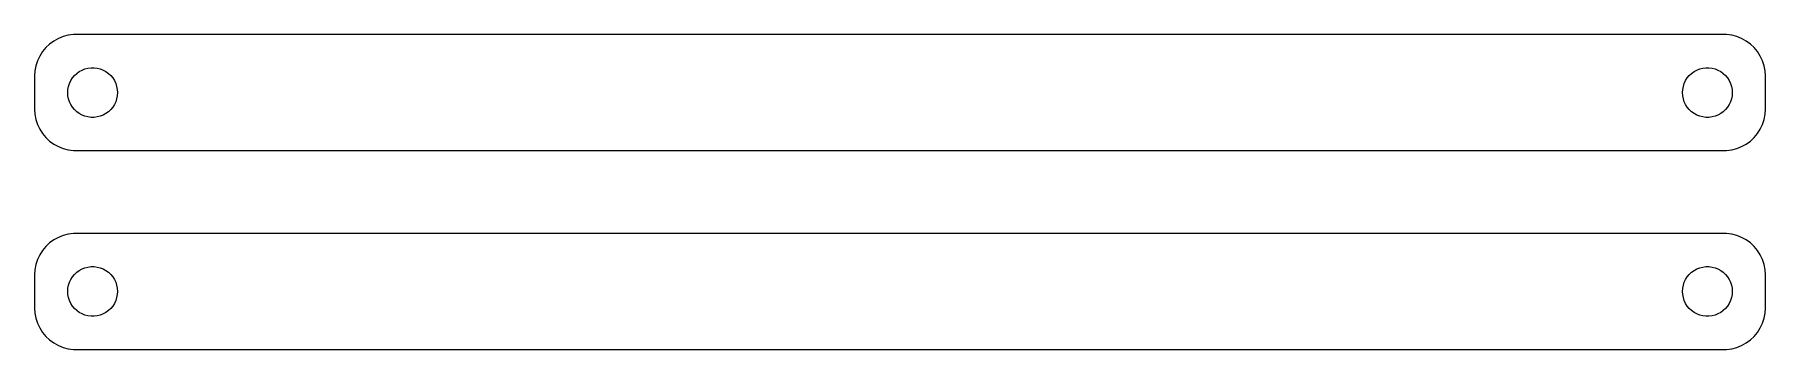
# Model space of a CAD drawing. Header units: metres. Extents: x -104 to 104, y 17 to 55.
import ezdxf

# ---------------------------------------------------------------- set-up
doc = ezdxf.new("R2010")
doc.units = ezdxf.units.M

msp = doc.modelspace()

# ---------------------------------------------------------------- linework, layer by layer
for p, q in [((-101.629, 54.5241), (-102.179, 54.2216)), ((-101.045, 54.7553), (-101.629, 54.5241)), ((-100.437, 54.9114), (-101.045, 54.7553)), ((-99.8139, 54.9901), (-100.437, 54.9114)), ((99.8139, 54.9901), (-99.8139, 54.9901)), ((100.437, 54.9114), (99.8139, 54.9901)), ((101.045, 54.7553), (100.437, 54.9114)), ((101.629, 54.5241), (101.045, 54.7553)), ((102.179, 54.2216), (101.629, 54.5241)), ((-103.882, 52.4088), (-104.149, 51.8406)), ((-103.545, 52.9389), (-103.882, 52.4088)), ((-103.145, 53.4227), (-103.545, 52.9389)), ((-102.687, 53.8526), (-103.145, 53.4227)), ((-102.179, 54.2216), (-102.687, 53.8526)), ((102.687, 53.8526), (102.179, 54.2216)), ((103.145, 53.4227), (102.687, 53.8526)), ((103.545, 52.9389), (103.145, 53.4227)), ((103.882, 52.4088), (103.545, 52.9389)), ((104.149, 51.8406), (103.882, 52.4088)), ((-104.461, 50.6267), (-104.5, 50)), ((-104.343, 51.2434), (-104.461, 50.6267)), ((-104.149, 51.8406), (-104.343, 51.2434)), ((-99.6869, 50.0536), (-99.4123, 50.3115)), ((-99.4123, 50.3115), (-99.1075, 50.533)), ((-99.1075, 50.533), (-98.7773, 50.7145)), ((-98.7773, 50.7145), (-98.427, 50.8532)), ((-98.427, 50.8532), (-98.0621, 50.9469)), ((-98.0621, 50.9469), (-97.6884, 50.9941)), ((-97.6884, 50.9941), (-97.3116, 50.9941)), ((-97.3116, 50.9941), (-96.9379, 50.9469)), ((-96.9379, 50.9469), (-96.573, 50.8532)), ((-96.573, 50.8532), (-96.2227, 50.7145)), ((-96.2227, 50.7145), (-95.8925, 50.533)), ((-95.8925, 50.533), (-95.5877, 50.3115)), ((-95.5877, 50.3115), (-95.3131, 50.0536)), ((95.3131, 50.0536), (95.5877, 50.3115)), ((95.5877, 50.3115), (95.8925, 50.533)), ((95.8925, 50.533), (96.2227, 50.7145)), ((96.2227, 50.7145), (96.573, 50.8532)), ((96.573, 50.8532), (96.9379, 50.9469)), ((96.9379, 50.9469), (97.3116, 50.9941)), ((97.3116, 50.9941), (97.6884, 50.9941)), ((97.6884, 50.9941), (98.0621, 50.9469)), ((98.0621, 50.9469), (98.427, 50.8532)), ((98.427, 50.8532), (98.7773, 50.7145)), ((98.7773, 50.7145), (99.1075, 50.533)), ((99.1075, 50.533), (99.4123, 50.3115)), ((99.4123, 50.3115), (99.6869, 50.0536)), ((104.343, 51.2434), (104.149, 51.8406)), ((104.461, 50.6267), (104.343, 51.2434)), ((104.5, 50), (104.461, 50.6267)), ((-104.5, 50), (-104.5, 46)), ((-100.5, 48), (-100.476, 48.376)), ((-100.476, 48.376), (-100.406, 48.7461)), ((-100.406, 48.7461), (-100.289, 49.1044)), ((-100.289, 49.1044), (-100.129, 49.4453)), ((-100.129, 49.4453), (-99.927, 49.7634)), ((-99.927, 49.7634), (-99.6869, 50.0536)), ((-95.3131, 50.0536), (-95.073, 49.7634)), ((-95.073, 49.7634), (-94.8711, 49.4453)), ((-94.8711, 49.4453), (-94.7107, 49.1044)), ((-94.7107, 49.1044), (-94.5943, 48.7461)), ((-94.5943, 48.7461), (-94.5237, 48.376)), ((-94.5237, 48.376), (-94.5, 48)), ((94.5, 48), (94.5237, 48.376)), ((94.5237, 48.376), (94.5943, 48.7461)), ((94.5943, 48.7461), (94.7107, 49.1044)), ((94.7107, 49.1044), (94.8711, 49.4453)), ((94.8711, 49.4453), (95.073, 49.7634)), ((95.073, 49.7634), (95.3131, 50.0536)), ((99.6869, 50.0536), (99.927, 49.7634)), ((99.927, 49.7634), (100.129, 49.4453)), ((100.129, 49.4453), (100.289, 49.1044)), ((100.289, 49.1044), (100.406, 48.7461)), ((100.406, 48.7461), (100.476, 48.376)), ((100.476, 48.376), (100.5, 48)), ((104.5, 46), (104.5, 50)), ((-104.5, 46), (-104.461, 45.3733)), ((-100.476, 47.624), (-100.5, 48)), ((-100.406, 47.2539), (-100.476, 47.624)), ((-100.289, 46.8956), (-100.406, 47.2539)), ((-100.129, 46.5547), (-100.289, 46.8956)), ((-99.927, 46.2366), (-100.129, 46.5547)), ((-99.6869, 45.9464), (-99.927, 46.2366)), ((-95.073, 46.2366), (-95.3131, 45.9464)), ((-94.8711, 46.5547), (-95.073, 46.2366)), ((-94.7107, 46.8956), (-94.8711, 46.5547)), ((-94.5943, 47.2539), (-94.7107, 46.8956)), ((-94.5237, 47.624), (-94.5943, 47.2539)), ((-94.5, 48), (-94.5237, 47.624)), ((94.5237, 47.624), (94.5, 48)), ((94.5943, 47.2539), (94.5237, 47.624)), ((94.7107, 46.8956), (94.5943, 47.2539)), ((94.8711, 46.5547), (94.7107, 46.8956)), ((95.073, 46.2366), (94.8711, 46.5547)), ((95.3131, 45.9464), (95.073, 46.2366)), ((99.927, 46.2366), (99.6869, 45.9464)), ((100.129, 46.5547), (99.927, 46.2366)), ((100.289, 46.8956), (100.129, 46.5547)), ((100.406, 47.2539), (100.289, 46.8956)), ((100.476, 47.624), (100.406, 47.2539)), ((100.5, 48), (100.476, 47.624)), ((104.461, 45.3733), (104.5, 46)), ((-104.461, 45.3733), (-104.343, 44.7566)), ((-104.343, 44.7566), (-104.149, 44.1594)), ((-104.149, 44.1594), (-103.882, 43.5912)), ((-99.4123, 45.6885), (-99.6869, 45.9464)), ((-99.1075, 45.467), (-99.4123, 45.6885)), ((-98.7773, 45.2855), (-99.1075, 45.467)), ((-98.427, 45.1468), (-98.7773, 45.2855)), ((-98.0621, 45.0531), (-98.427, 45.1468)), ((-97.6884, 45.0059), (-98.0621, 45.0531)), ((-97.3116, 45.0059), (-97.6884, 45.0059)), ((-96.9379, 45.0531), (-97.3116, 45.0059)), ((-96.573, 45.1468), (-96.9379, 45.0531)), ((-96.2227, 45.2855), (-96.573, 45.1468)), ((-95.8925, 45.467), (-96.2227, 45.2855)), ((-95.5877, 45.6885), (-95.8925, 45.467)), ((-95.3131, 45.9464), (-95.5877, 45.6885)), ((95.5877, 45.6885), (95.3131, 45.9464)), ((95.8925, 45.467), (95.5877, 45.6885)), ((96.2227, 45.2855), (95.8925, 45.467)), ((96.573, 45.1468), (96.2227, 45.2855)), ((96.9379, 45.0531), (96.573, 45.1468)), ((97.3116, 45.0059), (96.9379, 45.0531)), ((97.6884, 45.0059), (97.3116, 45.0059)), ((98.0621, 45.0531), (97.6884, 45.0059)), ((98.427, 45.1468), (98.0621, 45.0531)), ((98.7773, 45.2855), (98.427, 45.1468)), ((99.1075, 45.467), (98.7773, 45.2855)), ((99.4123, 45.6885), (99.1075, 45.467)), ((99.6869, 45.9464), (99.4123, 45.6885)), ((103.882, 43.5912), (104.149, 44.1594)), ((104.149, 44.1594), (104.343, 44.7566)), ((104.343, 44.7566), (104.461, 45.3733)), ((-103.882, 43.5912), (-103.545, 43.0611)), ((-103.545, 43.0611), (-103.145, 42.5773)), ((-103.145, 42.5773), (-102.687, 42.1474)), ((-102.687, 42.1474), (-102.179, 41.7784)), ((102.179, 41.7784), (102.687, 42.1474)), ((102.687, 42.1474), (103.145, 42.5773)), ((103.145, 42.5773), (103.545, 43.0611)), ((103.545, 43.0611), (103.882, 43.5912)), ((-102.179, 41.7784), (-101.629, 41.4759)), ((-101.629, 41.4759), (-101.045, 41.2447)), ((-101.045, 41.2447), (-100.437, 41.0886)), ((-100.437, 41.0886), (-99.8139, 41.0099)), ((-99.8139, 41.0099), (99.8139, 41.0099)), ((99.8139, 41.0099), (100.437, 41.0886)), ((100.437, 41.0886), (101.045, 41.2447)), ((101.045, 41.2447), (101.629, 41.4759)), ((101.629, 41.4759), (102.179, 41.7784)), ((-103.145, 29.4227), (-103.545, 28.9389)), ((-102.687, 29.8526), (-103.145, 29.4227)), ((-102.179, 30.2216), (-102.687, 29.8526)), ((-101.629, 30.5241), (-102.179, 30.2216)), ((-101.045, 30.7553), (-101.629, 30.5241)), ((-100.437, 30.9114), (-101.045, 30.7553)), ((-99.8139, 30.9901), (-100.437, 30.9114)), ((99.8139, 30.9901), (-99.8139, 30.9901)), ((100.437, 30.9114), (99.8139, 30.9901)), ((101.045, 30.7553), (100.437, 30.9114)), ((101.629, 30.5241), (101.045, 30.7553)), ((102.179, 30.2216), (101.629, 30.5241)), ((102.687, 29.8526), (102.179, 30.2216)), ((103.145, 29.4227), (102.687, 29.8526)), ((103.545, 28.9389), (103.145, 29.4227)), ((-104.343, 27.2434), (-104.461, 26.6267)), ((-104.149, 27.8406), (-104.343, 27.2434)), ((-103.882, 28.4088), (-104.149, 27.8406)), ((-103.545, 28.9389), (-103.882, 28.4088)), ((103.882, 28.4088), (103.545, 28.9389)), ((104.149, 27.8406), (103.882, 28.4088)), ((104.343, 27.2434), (104.149, 27.8406)), ((104.461, 26.6267), (104.343, 27.2434)), ((-104.461, 26.6267), (-104.5, 26)), ((-104.5, 26), (-104.5, 22)), ((-100.406, 24.7461), (-100.289, 25.1044)), ((-100.289, 25.1044), (-100.129, 25.4453)), ((-100.129, 25.4453), (-99.927, 25.7634)), ((-99.927, 25.7634), (-99.6869, 26.0536)), ((-99.6869, 26.0536), (-99.4123, 26.3115)), ((-99.4123, 26.3115), (-99.1075, 26.533)), ((-99.1075, 26.533), (-98.7773, 26.7145)), ((-98.7773, 26.7145), (-98.427, 26.8532)), ((-98.427, 26.8532), (-98.0621, 26.9469)), ((-98.0621, 26.9469), (-97.6884, 26.9941)), ((-97.6884, 26.9941), (-97.3116, 26.9941)), ((-97.3116, 26.9941), (-96.9379, 26.9469)), ((-96.9379, 26.9469), (-96.573, 26.8532)), ((-96.573, 26.8532), (-96.2227, 26.7145)), ((-96.2227, 26.7145), (-95.8925, 26.533)), ((-95.8925, 26.533), (-95.5877, 26.3115)), ((-95.5877, 26.3115), (-95.3131, 26.0536)), ((-95.3131, 26.0536), (-95.073, 25.7634)), ((-95.073, 25.7634), (-94.8711, 25.4453)), ((-94.8711, 25.4453), (-94.7107, 25.1044)), ((-94.7107, 25.1044), (-94.5943, 24.7461)), ((94.5943, 24.7461), (94.7107, 25.1044)), ((94.7107, 25.1044), (94.8711, 25.4453)), ((94.8711, 25.4453), (95.073, 25.7634)), ((95.073, 25.7634), (95.3131, 26.0536)), ((95.3131, 26.0536), (95.5877, 26.3115)), ((95.5877, 26.3115), (95.8925, 26.533)), ((95.8925, 26.533), (96.2227, 26.7145)), ((96.2227, 26.7145), (96.573, 26.8532)), ((96.573, 26.8532), (96.9379, 26.9469)), ((96.9379, 26.9469), (97.3116, 26.9941)), ((97.3116, 26.9941), (97.6884, 26.9941)), ((97.6884, 26.9941), (98.0621, 26.9469)), ((98.0621, 26.9469), (98.427, 26.8532)), ((98.427, 26.8532), (98.7773, 26.7145)), ((98.7773, 26.7145), (99.1075, 26.533)), ((99.1075, 26.533), (99.4123, 26.3115)), ((99.4123, 26.3115), (99.6869, 26.0536)), ((99.6869, 26.0536), (99.927, 25.7634)), ((99.927, 25.7634), (100.129, 25.4453)), ((100.129, 25.4453), (100.289, 25.1044)), ((100.289, 25.1044), (100.406, 24.7461)), ((104.5, 26), (104.461, 26.6267)), ((104.5, 22), (104.5, 26)), ((-100.5, 24), (-100.476, 24.376)), ((-100.476, 23.624), (-100.5, 24)), ((-100.476, 24.376), (-100.406, 24.7461)), ((-100.406, 23.2539), (-100.476, 23.624)), ((-100.289, 22.8956), (-100.406, 23.2539)), ((-94.5943, 23.2539), (-94.7107, 22.8956)), ((-94.5943, 24.7461), (-94.5237, 24.376)), ((-94.5237, 23.624), (-94.5943, 23.2539)), ((-94.5237, 24.376), (-94.5, 24)), ((-94.5, 24), (-94.5237, 23.624)), ((94.5, 24), (94.5237, 24.376)), ((94.5237, 23.624), (94.5, 24)), ((94.5237, 24.376), (94.5943, 24.7461)), ((94.5943, 23.2539), (94.5237, 23.624)), ((94.7107, 22.8956), (94.5943, 23.2539)), ((100.406, 23.2539), (100.289, 22.8956)), ((100.406, 24.7461), (100.476, 24.376)), ((100.476, 23.624), (100.406, 23.2539)), ((100.476, 24.376), (100.5, 24)), ((100.5, 24), (100.476, 23.624)), ((-104.5, 22), (-104.461, 21.3733)), ((-104.461, 21.3733), (-104.343, 20.7566)), ((-100.129, 22.5547), (-100.289, 22.8956)), ((-99.927, 22.2366), (-100.129, 22.5547)), ((-99.6869, 21.9464), (-99.927, 22.2366)), ((-99.4123, 21.6885), (-99.6869, 21.9464)), ((-99.1075, 21.467), (-99.4123, 21.6885)), ((-98.7773, 21.2855), (-99.1075, 21.467)), ((-98.427, 21.1468), (-98.7773, 21.2855)), ((-98.0621, 21.0531), (-98.427, 21.1468)), ((-97.6884, 21.0059), (-98.0621, 21.0531)), ((-97.3116, 21.0059), (-97.6884, 21.0059)), ((-96.9379, 21.0531), (-97.3116, 21.0059)), ((-96.573, 21.1468), (-96.9379, 21.0531)), ((-96.2227, 21.2855), (-96.573, 21.1468)), ((-95.8925, 21.467), (-96.2227, 21.2855)), ((-95.5877, 21.6885), (-95.8925, 21.467)), ((-95.3131, 21.9464), (-95.5877, 21.6885)), ((-95.073, 22.2366), (-95.3131, 21.9464)), ((-94.8711, 22.5547), (-95.073, 22.2366)), ((-94.7107, 22.8956), (-94.8711, 22.5547)), ((94.8711, 22.5547), (94.7107, 22.8956)), ((95.073, 22.2366), (94.8711, 22.5547)), ((95.3131, 21.9464), (95.073, 22.2366)), ((95.5877, 21.6885), (95.3131, 21.9464)), ((95.8925, 21.467), (95.5877, 21.6885)), ((96.2227, 21.2855), (95.8925, 21.467)), ((96.573, 21.1468), (96.2227, 21.2855)), ((96.9379, 21.0531), (96.573, 21.1468)), ((97.3116, 21.0059), (96.9379, 21.0531)), ((97.6884, 21.0059), (97.3116, 21.0059)), ((98.0621, 21.0531), (97.6884, 21.0059)), ((98.427, 21.1468), (98.0621, 21.0531)), ((98.7773, 21.2855), (98.427, 21.1468)), ((99.1075, 21.467), (98.7773, 21.2855)), ((99.4123, 21.6885), (99.1075, 21.467)), ((99.6869, 21.9464), (99.4123, 21.6885)), ((99.927, 22.2366), (99.6869, 21.9464)), ((100.129, 22.5547), (99.927, 22.2366)), ((100.289, 22.8956), (100.129, 22.5547)), ((104.343, 20.7566), (104.461, 21.3733)), ((104.461, 21.3733), (104.5, 22)), ((-104.343, 20.7566), (-104.149, 20.1594)), ((-104.149, 20.1594), (-103.882, 19.5912)), ((-103.882, 19.5912), (-103.545, 19.0611)), ((-103.545, 19.0611), (-103.145, 18.5773)), ((103.145, 18.5773), (103.545, 19.0611)), ((103.545, 19.0611), (103.882, 19.5912)), ((103.882, 19.5912), (104.149, 20.1594)), ((104.149, 20.1594), (104.343, 20.7566)), ((-103.145, 18.5773), (-102.687, 18.1474)), ((-102.687, 18.1474), (-102.179, 17.7784)), ((-102.179, 17.7784), (-101.629, 17.4759)), ((-101.629, 17.4759), (-101.045, 17.2447)), ((-101.045, 17.2447), (-100.437, 17.0886)), ((-100.437, 17.0886), (-99.8139, 17.0099)), ((-99.8139, 17.0099), (99.8139, 17.0099)), ((99.8139, 17.0099), (100.437, 17.0886)), ((100.437, 17.0886), (101.045, 17.2447)), ((101.045, 17.2447), (101.629, 17.4759)), ((101.629, 17.4759), (102.179, 17.7784)), ((102.179, 17.7784), (102.687, 18.1474)), ((102.687, 18.1474), (103.145, 18.5773))]:
    msp.add_line(p, q)

doc.saveas('drawing.dxf')
